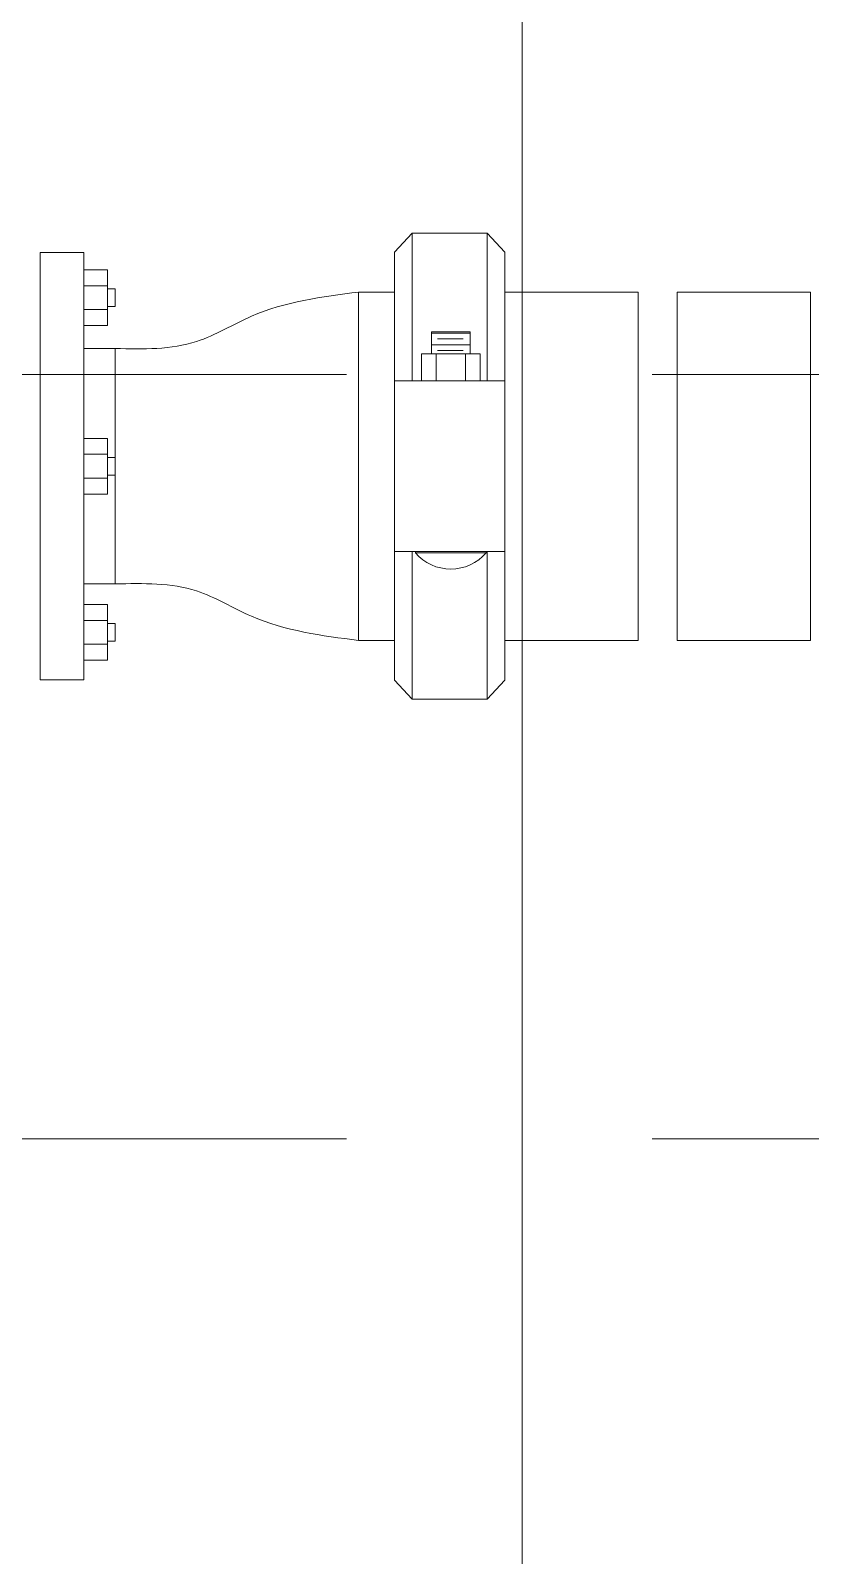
# Model space of a CAD drawing. Header units: millimetres. Extents: x 2085 to 2829, y 1347 to 1643.
# Drawn here: x 2162.3526 to 2162.6078, y 1608.0814 to 1608.5804 of the extents above; entities that cross this region are included whole.
import ezdxf

# ---------------------------------------------------------------- set-up
doc = ezdxf.new("R2010")
doc.units = ezdxf.units.MM
doc.linetypes.add('HIDDEN2', pattern=[0.1875, 0.125, -0.0625])
doc.layers.get('0').update_dxf_attribs({"color": 251, "lineweight": 9})
for name, color, linetype, lineweight in [('00-GTI-Acoples', 251, 'Continuous', 13), ('A-ESTRUCTURA-VIGAS', 251, 'HIDDEN2', 13), ('A-SANITARIOS', 251, 'Continuous', 13), ('A_30_Extractores', 251, 'Continuous', 13)]:
    doc.layers.add(name, color=color, linetype=linetype, lineweight=lineweight)

# ---------------------------------------------------------------- blocks, each defined once
blk = doc.blocks.new('estructuras sotano 1')
at = {"layer": 'A-ESTRUCTURA-VIGAS'}
for points in [[(13.08, 5.63002), (18.94, 5.63002)], [(13.08, 5.38002), (18.94, 5.38002)]]:
    blk.add_lwpolyline(points, dxfattribs=at)
blk = doc.blocks.new('A$C363a55df')
at = {"layer": '00-GTI-Acoples', "linetype": 'Continuous', "lineweight": 0, "extrusion": (3.83476e-17, -1, 0)}
for p, q in [((-27.05, 104.99), (-18.41, 114.3)), ((-18.41, 41.91), (-18.41, 114.3)), ((18.41, 114.3), (-18.41, 114.3)), ((18.41, 41.91), (18.41, 114.3)), ((27.05, 104.99), (18.41, 114.3)), ((-27.05, 41.91), (-27.05, 104.99)), ((27.05, 41.91), (27.05, 104.99)), ((-9.02, 66.04), (0.51, 66.04)), ((-9.02, 55.14), (-9.02, 66.04)), ((0.51, 66.04), (10.03, 66.04)), ((10.03, 55.14), (10.03, 66.04)), ((-13.84, 41.91), (-13.84, 55.14)), ((-13.84, 55.14), (-6.67, 55.14)), ((-6.67, 41.91), (-6.67, 55.14)), ((-6.67, 55.14), (7.68, 55.14)), ((7.68, 41.91), (7.68, 55.14)), ((7.68, 55.14), (14.86, 55.14)), ((14.86, 41.91), (14.86, 55.14)), ((-27.05, 41.91), (-27.05, 21.6)), ((-25.36, 41.91), (-27.05, 41.91)), ((-6.41, 41.91), (-25.36, 41.91)), ((7.42, 41.91), (-6.41, 41.91)), ((26.41, 41.91), (7.42, 41.91)), ((27.05, 41.91), (26.41, 41.91)), ((27.05, 41.91), (27.05, 21.6)), ((-27.05, -21.6), (-27.05, 21.6)), ((27.05, -21.6), (27.05, 21.6)), ((-27.05, -21.6), (-27.05, -41.91)), ((27.05, -21.6), (27.05, -41.91)), ((-27.05, -41.91), (-25.36, -41.91)), ((-27.05, -104.99), (-27.05, -41.91)), ((-25.36, -41.91), (-6.41, -41.91)), ((-18.41, -114.3), (-18.41, -41.91)), ((-16.81, -42.54), (-16.81, -41.91)), ((-16.81, -42.54), (17.82, -42.54)), ((-6.41, -41.91), (7.42, -41.91)), ((7.42, -41.91), (26.41, -41.91)), ((17.82, -42.54), (17.82, -41.91)), ((18.41, -114.3), (18.41, -41.91)), ((26.41, -41.91), (27.05, -41.91)), ((27.05, -104.99), (27.05, -41.91)), ((-27.05, -104.99), (-18.41, -114.3)), ((27.05, -104.99), (18.41, -114.3)), ((18.41, -114.3), (-18.41, -114.3))]:
    blk.add_line(p, q, dxfattribs=at)
at = {"layer": '00-GTI-Acoples', "linetype": 'Continuous', "lineweight": 0}
for p, q in [((-27.05, 103.1), (-27.05, -103.1)), ((27.05, 103.1), (27.05, -103.1)), ((10.03, 65.3), (-9.02, 65.3)), ((6.54, 62.48), (-5.98, 62.48)), ((10.03, 59.54), (-9.02, 59.54)), ((6.54, 56.72), (-5.98, 56.72))]:
    blk.add_line(p, q, dxfattribs=at)
blk.add_arc((0.51, -27.56), 22.9, 220.87556, 319.12444, dxfattribs=at)
blk = doc.blocks.new('BOMBAS-28.02.2025')
at = {"layer": 'A-SANITARIOS'}
for p, q in [((4.43902, -5.58005, 0), (4.42478, -5.58005, 0)), ((4.42478, -5.58005, 0), (4.42478, -5.71986, 0)), ((4.43902, -5.71986, 0), (4.43902, -5.58005, 0)), ((4.43902, -5.60391, 0), (4.43902, -5.5857, 0)), ((4.43902, -5.5857, 0), (4.44677, -5.5857, 0)), ((4.44677, -5.5857, 0), (4.44677, -5.60391, 0)), ((4.44677, -5.59089, 0), (4.43902, -5.59089, 0)), ((4.44677, -5.59089, 0), (4.43902, -5.59089, 0)), ((4.44677, -5.5919, 0), (4.44935, -5.5919, 0)), ((4.44935, -5.5919, 0), (4.44935, -5.59771, 0)), ((4.44935, -5.59771, 0), (4.44677, -5.59771, 0)), ((4.44677, -5.59869, 0), (4.43902, -5.59869, 0)), ((4.44677, -5.59869, 0), (4.43902, -5.59869, 0)), ((4.44677, -5.60391, 0), (4.43902, -5.60391, 0)), ((4.43902, -5.65906, 0), (4.43902, -5.64085, 0)), ((4.43902, -5.64085, 0), (4.44677, -5.64085, 0)), ((4.44677, -5.64085, 0), (4.44677, -5.65906, 0)), ((4.44677, -5.64604, 0), (4.43902, -5.64604, 0)), ((4.44677, -5.64604, 0), (4.43902, -5.64604, 0)), ((4.44677, -5.64705, 0), (4.44935, -5.64705, 0)), ((4.44935, -5.64705, 0), (4.44935, -5.65286, 0)), ((4.44677, -5.65383, 0), (4.43902, -5.65383, 0)), ((4.44677, -5.65383, 0), (4.43902, -5.65383, 0)), ((4.44935, -5.65286, 0), (4.44677, -5.65286, 0)), ((4.44677, -5.65906, 0), (4.43902, -5.65906, 0)), ((4.43902, -5.71343, 0), (4.43902, -5.69522, 0)), ((4.43902, -5.69522, 0), (4.44677, -5.69522, 0)), ((4.44677, -5.69522, 0), (4.44677, -5.71343, 0)), ((4.44677, -5.7004, 0), (4.43902, -5.7004, 0)), ((4.44677, -5.7004, 0), (4.43902, -5.7004, 0)), ((4.44677, -5.70142, 0), (4.44935, -5.70142, 0)), ((4.44935, -5.70142, 0), (4.44935, -5.70723, 0)), ((4.44935, -5.70723, 0), (4.44677, -5.70723, 0)), ((4.44677, -5.7082, 0), (4.43902, -5.7082, 0)), ((4.44677, -5.7082, 0), (4.43902, -5.7082, 0)), ((4.44677, -5.71343, 0), (4.43902, -5.71343, 0)), ((4.42478, -5.71986, 0), (4.43902, -5.71986, 0))]:
    blk.add_line(p, q, dxfattribs=at)
at = {"layer": 'A-SANITARIOS', "linetype": 'Continuous'}
for p, q in [((4.52896, -5.70696, 0), (4.52896, -5.59296, 0)), ((4.52896, -5.69996, 0), (4.52896, -5.59996, 0)), ((4.44935, -5.61145, 0), (4.43903, -5.61145, 0)), ((4.44935, -5.61145, 0), (4.43903, -5.61145, 0)), ((4.44935, -5.68847, 0), (4.44935, -5.61145, 0)), ((4.44935, -5.68847, 0), (4.44935, -5.61172, 0)), ((4.44935, -5.68847, 0), (4.43903, -5.68847, 0)), ((4.44935, -5.68847, 0), (4.43903, -5.68847, 0))]:
    blk.add_line(p, q, dxfattribs=at)
at = {"layer": 'A-SANITARIOS'}
for points, elevation in [([(4.42478, -5.71986), (4.43902, -5.71986), (4.43902, -5.58005), (4.42478, -5.58005)], 0.00004), ([(4.44677, -5.60391), (4.43902, -5.60391), (4.43902, -5.5857), (4.44677, -5.5857)], 0.00004), ([(4.57681, -5.59296), (4.57681, -5.70696), (4.62045, -5.70696), (4.62045, -5.59296)], 0), ([(4.67681, -5.59296), (4.67681, -5.70696), (4.63316, -5.70696), (4.63316, -5.59296)], 0), ([(4.44677, -5.65906), (4.43902, -5.65906), (4.43902, -5.64085), (4.44677, -5.64085)], 0.00004), ([(4.44677, -5.71343), (4.43902, -5.71343), (4.43902, -5.69522), (4.44677, -5.69522)], 0.00004)]:
    blk.add_lwpolyline(points, close=True, dxfattribs=dict(at, elevation=elevation))
at = {"layer": 'A-SANITARIOS', "elevation": 0}
for points in [[(4.44677, -5.5919), (4.44935, -5.5919), (4.44935, -5.59771), (4.44677, -5.59771)], [(4.52896, -5.59296), (4.54074, -5.59296)], [(4.44677, -5.64705), (4.44935, -5.64705), (4.44935, -5.65286), (4.44677, -5.65286)], [(4.44677, -5.70142), (4.44935, -5.70142), (4.44935, -5.70723), (4.44677, -5.70723)], [(4.52896, -5.70696), (4.54074, -5.70696)]]:
    blk.add_lwpolyline(points, dxfattribs=at)
at = {"layer": 'A-SANITARIOS', "linetype": 'Continuous'}
for points in [[(4.44935, -5.61145, 0), (4.47594, -5.60916, 0), (4.49394, -5.60088, 0), (4.52896, -5.59296, 0)], [(4.44935, -5.68847, 0), (4.47594, -5.69076, 0), (4.49394, -5.69904, 0), (4.52896, -5.70696, 0)]]:
    blk.add_spline(points, degree=3, dxfattribs=at)
at = {"layer": 'A-SANITARIOS', "linetype": 'Continuous', "lineweight": 0, "xscale": 0.0006666666666666666, "yscale": 0.0006666666666666666, "zscale": 0.0006666666666666666}
blk.add_blockref('A$C363a55df', (4.55877, -5.64996, 0), dxfattribs=at)

msp = doc.modelspace()

# ---------------------------------------------------------------- linework, layer by layer
at = {"layer": 'A_30_Extractores'}
msp.add_lwpolyline([(2162.46342, 1609.58833), (2162.51342, 1609.28833), (2162.51342, 1603.59949), (2163.06342, 1603.59949), (2163.06342, 1609.28833), (2163.11342, 1609.58833)], dxfattribs=at)

# ---------------------------------------------------------------- block references
for name, p in [('estructuras sotano 1', (2145.20096, 1602.83776)), ('BOMBAS-28.02.2025', (2157.93096, 1614.08776))]:
    msp.add_blockref(name, p)

doc.saveas('drawing.dxf')
